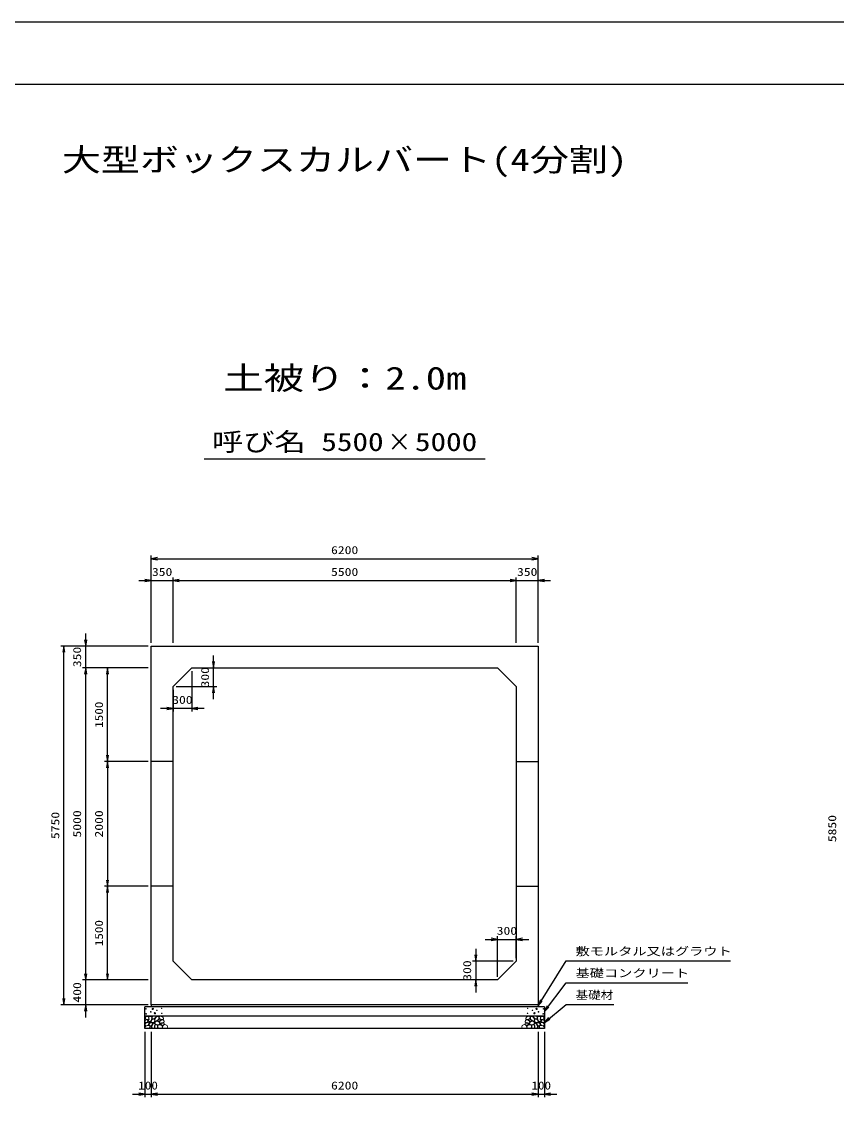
# Model space of a CAD drawing. Units: millimetres at full size. Extents: x 0 to 42050, y 0 to 29700.
# Drawn here: x 15854 to 28914, y 12073 to 29700 of the extents above; entities that cross this region are included whole.
import ezdxf
from ezdxf.enums import TextEntityAlignment as Align

# ---------------------------------------------------------------- set-up
doc = ezdxf.new("R2010")
doc.units = ezdxf.units.MM
for name, color, linetype, lineweight in [('D-DCR-HCHn', 4, 'Continuous', 9), ('D-STR-DIM', 7, 'Continuous', 25), ('D-STR-STRn', 1, 'Continuous', 25), ('D-STR-TXT', 7, 'Continuous', 25), ('D-TTL', 2, 'Continuous', 25), ('D-TTL-TXT', 7, 'Continuous', 25)]:
    doc.layers.add(name, color=color, linetype=linetype, lineweight=lineweight)
doc.styles.add('ＭＳ ゴシック', font='')
doc.styles.get('ＭＳ ゴシック').set_extended_font_data('MS Gothic')

# ---------------------------------------------------------------- blocks, each defined once
blk = doc.blocks.new('open_arrow')
at = {"color": 0, "linetype": 'Continuous', "lineweight": -2}
blk.add_lwpolyline([(7.5, 1.25), (0, 0), (7.5, -1.25)], dxfattribs=at)

msp = doc.modelspace()

# ---------------------------------------------------------------- linework, layer by layer
at = {"layer": 'D-DCR-HCHn'}
for points in [[(17876.198, 13761.594), (17855.395, 13766.217), (17836.904, 13756.971), (17834.592, 13736.168), (17839.215, 13719.988), (17862.33, 13713.053), (17878.51, 13713.053), (17885.444, 13724.611), (17885.444, 13750.037)], [(17894.69, 13763.906), (17887.756, 13743.102), (17890.067, 13719.988), (17873.887, 13694.562), (17894.69, 13683.005), (17917.805, 13694.562), (17931.673, 13713.053), (17936.296, 13743.102), (17931.673, 13759.283), (17917.805, 13766.217)], [(17998.447, 13686.214), (17985.689, 13690.569), (17984.425, 13718.678), (17997.512, 13747.359), (18014.448, 13763.536), (18046.403, 13757.032), (18049.133, 13721.913), (18038.816, 13709.876), (18010.739, 13694.301)], [(18057.012, 13729.601), (18050.964, 13735.086), (18049.897, 13740.792), (18053.414, 13753.305), (18063.71, 13767.61), (18086.004, 13766.105), (18107.571, 13755.811), (18122.195, 13735.597), (18120.021, 13722.456), (18113.02, 13715.716), (18101.769, 13713.215), (18085.511, 13717.483), (18064.289, 13724.481)], [(23992.988, 13729.601), (23999.036, 13735.086), (24000.103, 13740.792), (23996.586, 13753.305), (23986.29, 13767.61), (23963.996, 13766.105), (23942.429, 13755.811), (23927.805, 13735.597), (23929.979, 13722.456), (23936.98, 13715.716), (23948.231, 13713.215), (23964.489, 13717.483), (23985.711, 13724.481)], [(24051.553, 13686.214), (24064.311, 13690.569), (24065.575, 13718.678), (24052.488, 13747.359), (24035.552, 13763.536), (24003.597, 13757.032), (24000.867, 13721.913), (24011.184, 13709.876), (24039.261, 13694.301)], [(24155.31, 13763.906), (24162.244, 13743.102), (24159.933, 13719.988), (24176.113, 13694.562), (24155.31, 13683.005), (24132.195, 13694.562), (24118.327, 13713.053), (24113.704, 13743.102), (24118.327, 13759.283), (24132.195, 13766.217)], [(24173.802, 13761.594), (24194.605, 13766.217), (24213.096, 13756.971), (24215.408, 13736.168), (24210.785, 13719.988), (24187.67, 13713.053), (24171.49, 13713.053), (24164.556, 13724.611), (24164.556, 13750.037)], [(17832.281, 13703.808), (17825.346, 13683.005), (17834.592, 13669.136), (17857.707, 13666.824), (17873.488, 13673.599), (17866.952, 13689.939), (17871.575, 13699.185), (17862.33, 13708.431), (17848.461, 13713.053)], [(17876.155, 13627.009), (17893.277, 13652.692), (17891.137, 13659.112), (17867.594, 13665.533), (17846.192, 13663.393), (17831.21, 13650.551), (17829.07, 13635.57), (17831.21, 13620.588), (17848.332, 13616.308)], [(17884.716, 13573.503), (17899.698, 13579.924), (17903.978, 13601.326), (17895.417, 13616.308), (17880.435, 13620.588), (17861.173, 13618.448), (17839.771, 13609.887), (17829.07, 13597.045), (17829.07, 13582.064), (17835.49, 13573.503), (17861.173, 13575.643)], [(17899.313, 13683.005), (17887.756, 13673.759), (17892.379, 13666.824), (17908.559, 13666.824), (17915.493, 13669.136), (17920.116, 13678.382), (17913.182, 13685.316)], [(17936.082, 13627.009), (17946.783, 13652.692), (17938.222, 13663.393), (17912.539, 13663.393), (17901.838, 13659.112), (17891.137, 13644.131), (17891.137, 13631.289), (17901.838, 13614.167), (17914.679, 13612.027)], [(17931.801, 13579.924), (17931.801, 13605.606), (17921.1, 13612.027), (17910.399, 13605.606), (17908.259, 13590.625), (17910.399, 13577.783), (17925.381, 13573.503)], [(17933.985, 13708.431), (17922.427, 13680.693), (17931.673, 13669.136), (17959.411, 13669.136), (17970.968, 13673.759), (17982.525, 13689.939), (17982.525, 13703.808), (17970.968, 13722.299), (17957.099, 13724.611)], [(17972.466, 13575.643), (17978.886, 13594.905), (17976.746, 13616.308), (17991.728, 13639.85), (17972.466, 13650.551), (17951.063, 13639.85), (17938.222, 13622.728), (17933.941, 13594.905), (17938.222, 13579.924), (17951.063, 13573.503)], [(17968.185, 13650.551), (17978.886, 13659.112), (17974.606, 13665.533), (17959.624, 13665.533), (17953.204, 13663.393), (17948.923, 13654.832), (17955.344, 13648.411)], [(17989.588, 13577.783), (18008.85, 13573.503), (18025.972, 13582.064), (18028.112, 13601.326), (18025.968, 13624.878), (18002.429, 13632.327), (17987.447, 13628.603), (17981.027, 13612.027), (17981.027, 13588.484)], [(18038.203, 13629.532), (18002.829, 13636.129), (17987.782, 13648.266), (17983.03, 13667.263), (17997.713, 13681.629), (18026.323, 13689.69), (18047.97, 13676.761), (18061.961, 13659.347), (18058.002, 13641.67)], [(18029.798, 13695.711), (18031.454, 13689.566), (18037.011, 13685.193), (18049.19, 13683.302), (18060.305, 13689.802), (18070.592, 13699.138), (18079.858, 13707.333), (18079.635, 13713.462), (18073.736, 13718.875), (18059.203, 13720.356), (18046.47, 13714.383), (18037.011, 13705.165), (18032.281, 13700.556)], [(18037.352, 13623.637), (18052.306, 13632.556), (18078.44, 13632.292), (18099.93, 13613.525), (18103.643, 13584.899), (18089.853, 13574.245), (18053.098, 13571.871), (18036.731, 13581.633), (18032.172, 13604.06)], [(18118.372, 13661.832), (18123.688, 13666.874), (18130.476, 13675.68), (18132.145, 13683.275), (18128.144, 13697.685), (18114.088, 13708.67), (18093.907, 13707.89), (18066.698, 13693.001), (18057.086, 13680.757), (18060.152, 13666.784), (18069.778, 13660.04), (18078.599, 13659.145), (18092.363, 13659.524), (18105.808, 13661.002)], [(18074.971, 13635.265), (18079.183, 13638.446), (18082.686, 13643.505), (18082.81, 13650.431), (18078.414, 13656.067), (18070.769, 13657.977), (18064.356, 13656.179), (18062.704, 13650.442), (18061.896, 13644.835), (18062.881, 13637.456), (18068.975, 13634.127)], [(18102.597, 13620.331), (18092.895, 13625.079), (18085.89, 13633.822), (18085.719, 13645.084), (18089.942, 13655.627), (18105.189, 13657.625), (18120.054, 13658.018), (18134.481, 13652.512), (18136.849, 13643.273), (18124.54, 13632.195), (18109.555, 13623.15)], [(18134.972, 13572.493), (18119.837, 13574.274), (18109.866, 13579.787), (18105.835, 13592.722), (18105.945, 13604.963), (18115.172, 13621.678), (18133.242, 13632.822), (18160.731, 13628.403), (18182.453, 13620.334), (18187.643, 13596.125), (18183.03, 13578.257), (18161.884, 13572.877)], [(23915.028, 13572.493), (23930.163, 13574.274), (23940.134, 13579.787), (23944.165, 13592.722), (23944.055, 13604.963), (23934.828, 13621.678), (23916.758, 13632.822), (23889.269, 13628.403), (23867.547, 13620.334), (23862.357, 13596.125), (23866.97, 13578.257), (23888.116, 13572.877)], [(23947.403, 13620.331), (23957.105, 13625.079), (23964.11, 13633.822), (23964.281, 13645.084), (23960.058, 13655.627), (23944.811, 13657.625), (23929.946, 13658.018), (23915.519, 13652.512), (23913.151, 13643.273), (23925.46, 13632.195), (23940.445, 13623.15)], [(23931.628, 13661.832), (23926.312, 13666.874), (23919.524, 13675.68), (23917.855, 13683.275), (23921.856, 13697.685), (23935.912, 13708.67), (23956.093, 13707.89), (23983.302, 13693.001), (23992.914, 13680.757), (23989.848, 13666.784), (23980.222, 13660.04), (23971.401, 13659.145), (23957.637, 13659.524), (23944.192, 13661.002)], [(24012.648, 13623.637), (23997.694, 13632.556), (23971.56, 13632.292), (23950.07, 13613.525), (23946.357, 13584.899), (23960.147, 13574.245), (23996.902, 13571.871), (24013.269, 13581.633), (24017.828, 13604.06)], [(23975.029, 13635.265), (23970.817, 13638.446), (23967.314, 13643.505), (23967.19, 13650.431), (23971.586, 13656.067), (23979.231, 13657.977), (23985.644, 13656.179), (23987.296, 13650.442), (23988.104, 13644.835), (23987.119, 13637.456), (23981.025, 13634.127)], [(24020.202, 13695.711), (24018.546, 13689.566), (24012.989, 13685.193), (24000.81, 13683.302), (23989.695, 13689.802), (23979.408, 13699.138), (23970.142, 13707.333), (23970.365, 13713.462), (23976.264, 13718.875), (23990.797, 13720.356), (24003.53, 13714.383), (24012.989, 13705.165), (24017.719, 13700.556)], [(24011.797, 13629.532), (24047.171, 13636.129), (24062.218, 13648.266), (24066.97, 13667.263), (24052.287, 13681.629), (24023.677, 13689.69), (24002.03, 13676.761), (23988.039, 13659.347), (23991.998, 13641.67)], [(24060.412, 13577.783), (24041.15, 13573.503), (24024.028, 13582.064), (24021.888, 13601.326), (24024.032, 13624.878), (24047.571, 13632.327), (24062.553, 13628.603), (24068.973, 13612.027), (24068.973, 13588.484)], [(24077.534, 13575.643), (24071.114, 13594.905), (24073.254, 13616.308), (24058.272, 13639.85), (24077.534, 13650.551), (24098.937, 13639.85), (24111.778, 13622.728), (24116.059, 13594.905), (24111.778, 13579.924), (24098.937, 13573.503)], [(24116.015, 13708.431), (24127.573, 13680.693), (24118.327, 13669.136), (24090.589, 13669.136), (24079.032, 13673.759), (24067.475, 13689.939), (24067.475, 13703.808), (24079.032, 13722.299), (24092.901, 13724.611)], [(24081.815, 13650.551), (24071.114, 13659.112), (24075.394, 13665.533), (24090.376, 13665.533), (24096.796, 13663.393), (24101.077, 13654.832), (24094.656, 13648.411)], [(24113.918, 13627.009), (24103.217, 13652.692), (24111.778, 13663.393), (24137.461, 13663.393), (24148.162, 13659.112), (24158.863, 13644.131), (24158.863, 13631.289), (24148.162, 13614.167), (24135.321, 13612.027)], [(24118.199, 13579.924), (24118.199, 13605.606), (24128.9, 13612.027), (24139.601, 13605.606), (24141.741, 13590.625), (24139.601, 13577.783), (24124.619, 13573.503)], [(24150.687, 13683.005), (24162.244, 13673.759), (24157.621, 13666.824), (24141.441, 13666.824), (24134.507, 13669.136), (24129.884, 13678.382), (24136.818, 13685.316)], [(24165.284, 13573.503), (24150.302, 13579.924), (24146.022, 13601.326), (24154.583, 13616.308), (24169.565, 13620.588), (24188.827, 13618.448), (24210.229, 13609.887), (24220.93, 13597.045), (24220.93, 13582.064), (24214.51, 13573.503), (24188.827, 13575.643)], [(24173.845, 13627.009), (24156.723, 13652.692), (24158.863, 13659.112), (24182.406, 13665.533), (24203.808, 13663.393), (24218.79, 13650.551), (24220.93, 13635.57), (24218.79, 13620.588), (24201.668, 13616.308)], [(24217.719, 13703.808), (24224.654, 13683.005), (24215.408, 13669.136), (24192.293, 13666.824), (24176.512, 13673.599), (24183.048, 13689.939), (24178.425, 13699.185), (24187.67, 13708.431), (24201.539, 13713.053)]]:
    msp.add_lwpolyline(points, close=True, dxfattribs=at)
for points in [[(17968.432, 13768.547), (17951.093, 13766.446), (17939.258, 13758.701), (17939.626, 13739.819), (17945.514, 13726.087), (17960.025, 13726.185), (17980.107, 13729.153), (17989.799, 13743.689), (17999.082, 13753.492), (18001.884, 13764.345), (17989.099, 13768.547), (17968.082, 13768.547)], [(24081.568, 13768.547), (24098.907, 13766.446), (24110.742, 13758.701), (24110.374, 13739.819), (24104.486, 13726.087), (24089.975, 13726.185), (24069.893, 13729.153), (24060.201, 13743.689), (24050.918, 13753.492), (24048.116, 13764.345), (24060.901, 13768.547), (24081.918, 13768.547)]]:
    msp.add_lwpolyline(points, dxfattribs=at)
for centre, radius in [((17841.091, 13886.145), 4.5), ((17842.803, 13805.879), 4.5), ((17918.437, 13838.641), 4.5), ((17950.004, 13886.145), 11.25), ((17984.996, 13814.955), 11.25), ((18016.563, 13862.459), 4.5), ((18092.197, 13895.221), 4.5), ((18093.909, 13814.955), 4.5), ((23956.091, 13814.955), 4.5), ((23957.803, 13895.221), 4.5), ((24033.437, 13862.459), 4.5), ((24065.004, 13814.955), 11.25), ((24099.996, 13886.145), 11.25), ((24131.563, 13838.641), 4.5), ((24207.197, 13805.879), 4.5), ((24208.909, 13886.145), 4.5)]:
    msp.add_circle(centre, radius, dxfattribs=at)
at = {"layer": 'D-STR-DIM'}
for p, q in [((17925, 19750), (17925, 21150)), ((17925, 21100), (24125, 21100)), ((24125, 19750), (24125, 21150)), ((17925, 19750), (17925, 20800)), ((18275, 19750), (18275, 20800)), ((18275, 19750), (18275, 20800)), ((23775, 19750), (23775, 20800)), ((23775, 19750), (23775, 20800)), ((24125, 19750), (24125, 20800)), ((17725, 20750), (18475, 20750)), ((18275, 20750), (23775, 20750)), ((23575, 20750), (24325, 20750)), ((16875, 19150), (16875, 19900)), ((17875, 19700), (16475, 19700)), ((16525, 13950), (16525, 19700)), ((17875, 19700), (16825, 19700)), ((18925, 18850), (18925, 19550)), ((17875, 19350), (16825, 19350)), ((17875, 19350), (16825, 19350)), ((16875, 14350), (16875, 19350)), ((17875, 19350), (17175, 19350)), ((17225, 17850), (17225, 19350)), ((18575, 19300), (18575, 18650)), ((18625, 19350), (18975, 19350)), ((18325, 19050), (18975, 19050)), ((18275, 19000), (18275, 18650)), ((18775, 18700), (18075, 18700)), ((17875, 17850), (17175, 17850)), ((17875, 17850), (17175, 17850)), ((17225, 17850), (17225, 15850)), ((17875, 15850), (17175, 15850)), ((17875, 15850), (17175, 15850)), ((17225, 14350), (17225, 15850)), ((23275, 15000), (23975, 15000)), ((23475, 14400), (23475, 15050)), ((23775, 14700), (23775, 15050)), ((23125, 14850), (23125, 14150)), ((23725, 14650), (23075, 14650)), ((16875, 13750), (16875, 14550)), ((17875, 14350), (16825, 14350)), ((17875, 14350), (16825, 14350)), ((17875, 14350), (17175, 14350)), ((23425, 14350), (23075, 14350)), ((17875, 13950), (16475, 13950)), ((17875, 13950), (16825, 13950)), ((17825, 13520), (17825, 12470)), ((17925, 13520), (17925, 12470)), ((17925, 13520), (17925, 12470)), ((24125, 13520), (24125, 12470)), ((24125, 13520), (24125, 12470)), ((24225, 13520), (24225, 12470)), ((17625, 12520), (18125, 12520)), ((17925, 12520), (24125, 12520)), ((23925, 12520), (24425, 12520))]:
    msp.add_line(p, q, dxfattribs=at)
at = {"layer": 'D-STR-STRn'}
for p, q in [((17925, 19700), (24125, 19700)), ((17925, 13950), (17925, 19700)), ((24125, 19700), (24125, 13950)), ((18275, 19050), (18575, 19350)), ((18575, 19350), (23475, 19350)), ((23475, 19350), (23775, 19050)), ((18275, 14650), (18275, 19050)), ((23775, 19050), (23775, 14650)), ((18275, 17850), (17925, 17850)), ((23775, 17850), (24125, 17850)), ((18275, 15850), (17925, 15850)), ((23775, 15850), (24125, 15850)), ((18575, 14350), (18275, 14650)), ((23775, 14650), (23475, 14350)), ((23475, 14350), (18575, 14350)), ((24125, 13950), (17925, 13950)), ((17925, 13950), (17925, 13920)), ((24125, 13950), (24125, 13920)), ((24225, 13920), (17825, 13920)), ((17825, 13570), (17825, 13920)), ((24225, 13770), (17825, 13770)), ((24225, 13920), (24225, 13570)), ((24225, 13570), (17825, 13570))]:
    msp.add_line(p, q, dxfattribs=at)
at = {"layer": 'D-STR-TXT'}
for points in [[(24125, 13935), (24575, 14655), (24675, 14655), (27208.756, 14655)], [(24225, 13845), (24575, 14305), (24675, 14305), (26526.523, 14305)], [(24225, 13670), (24575, 13955), (24675, 13955), (25339.721, 13955)]]:
    msp.add_lwpolyline(points, dxfattribs=at)
at = {"layer": 'D-TTL'}
for points in [[(0, 0), (42050, 0), (42050, 29700), (0, 29700)], [(1000, 1000), (41050, 1000), (41050, 28700), (1000, 28700)]]:
    msp.add_lwpolyline(points, close=True, dxfattribs=at)
at = {"layer": 'D-TTL-TXT'}
msp.add_line((18775, 22700), (23275, 22700), dxfattribs=at)

# ---------------------------------------------------------------- block references
at = {"layer": 'D-STR-DIM', "xscale": 13.3, "yscale": 13.3}
for p in [(17925, 21100), (18275, 20750), (18275, 20750), (24125, 20750), (18575, 18700), (23775, 15000), (17925, 12520), (17925, 12520), (24225, 12520)]:
    msp.add_blockref('open_arrow', p, dxfattribs=at)
for p, rotation in [((24125, 21100), 180), ((17925, 20750), 180), ((23775, 20750), 180), ((23775, 20750), 180), ((16875, 19700), 90), ((16525, 19700), 270), ((18925, 19350), 90), ((16875, 19350), 270), ((16875, 19350), 270), ((17225, 19350), 270), ((18925, 19050), 270), ((18275, 18700), 180), ((17225, 17850), 90), ((17225, 17850), 270), ((17225, 15850), 90), ((17225, 15850), 270), ((23475, 15000), 180), ((23125, 14650), 90), ((16875, 14350), 90), ((16875, 14350), 90), ((17225, 14350), 90), ((23125, 14350), 270), ((16525, 13950), 90), ((16875, 13950), 270), ((17825, 12520), 180), ((24125, 12520), 180), ((24125, 12520), 180)]:
    msp.add_blockref('open_arrow', p, dxfattribs=dict(at, rotation=rotation))
at = {"layer": 'D-STR-TXT', "xscale": 13.3, "yscale": 13.3}
for p, rotation in [((24125, 13935), 58), ((24225, 13845), 52.7), ((24225, 13670), 39.2)]:
    msp.add_blockref('open_arrow', p, dxfattribs=dict(at, rotation=rotation))

# ---------------------------------------------------------------- texts
at = {"layer": 'D-STR-DIM', "style": 'ＭＳ ゴシック'}
for s, width, p in [('6200', 1.25, (21025, 21237.5)), ('350', 1.25, (18100, 20887.5)), ('5500', 1.25, (21025, 20887.5)), ('350', 1.25, (23950, 20887.5)), ('300', 1.25, (18425, 18837.5)), ('300', 1.25, (23625, 15137.5)), ('100', 1.2, (17875, 12657.5)), ('6200', 1.25, (21025, 12657.5)), ('100', 1.2, (24175, 12657.5))]:
    msp.add_text(s, height=128.3, dxfattribs=dict(at, width=width)).set_placement(p, align=Align.MIDDLE_CENTER)
for s, width, p in [('350', 1.25, (16737.5, 19525)), ('300', 1.25, (18787.5, 19200)), ('1500', 1.2, (17087.5, 18600)), ('5750', 1.25, (16387.5, 16825)), ('5000', 1.25, (16737.5, 16850)), ('2000', 1.25, (17087.5, 16850)), ('5850', 1.25, (28837.5, 16775)), ('1500', 1.2, (17087.5, 15100)), ('300', 1.25, (22987.5, 14500)), ('400', 1.25, (16737.5, 14150))]:
    msp.add_text(s, height=128.3, rotation=90, dxfattribs=dict(at, width=width)).set_placement(p, align=Align.MIDDLE_CENTER)
at = {"layer": 'D-STR-TXT', "style": 'ＭＳ ゴシック'}
for s, width, p in [('敷モルタル又はグラウト', 1.3, (24725, 14705)), ('基礎コンクリート', 1.3, (24725, 14355)), ('基礎材', 1.15, (24725, 14005))]:
    msp.add_text(s, height=128.3, dxfattribs=dict(at, width=width)).set_placement(p, align=Align.BOTTOM_LEFT)
at = {"layer": 'D-TTL-TXT', "style": 'ＭＳ ゴシック'}
for s, height, width, p in [('大型ボックスカルバート(4分割)', 366.6, 1.25, (21025, 27200)), ('土被り：2.0m', 366.6, 1.3, (21025, 23700)), ('呼び名', 293.3, 1.25, (19650, 22737.5)), ('5500', 293.3, 1.25, (21150, 22737.5)), ('×', 293.3, 0.95, (21900, 22737.5)), ('5000', 293.3, 1.25, (22650, 22737.5))]:
    msp.add_text(s, height=height, dxfattribs=dict(at, width=width)).set_placement(p, align=Align.BOTTOM_CENTER)

doc.saveas('drawing.dxf')
